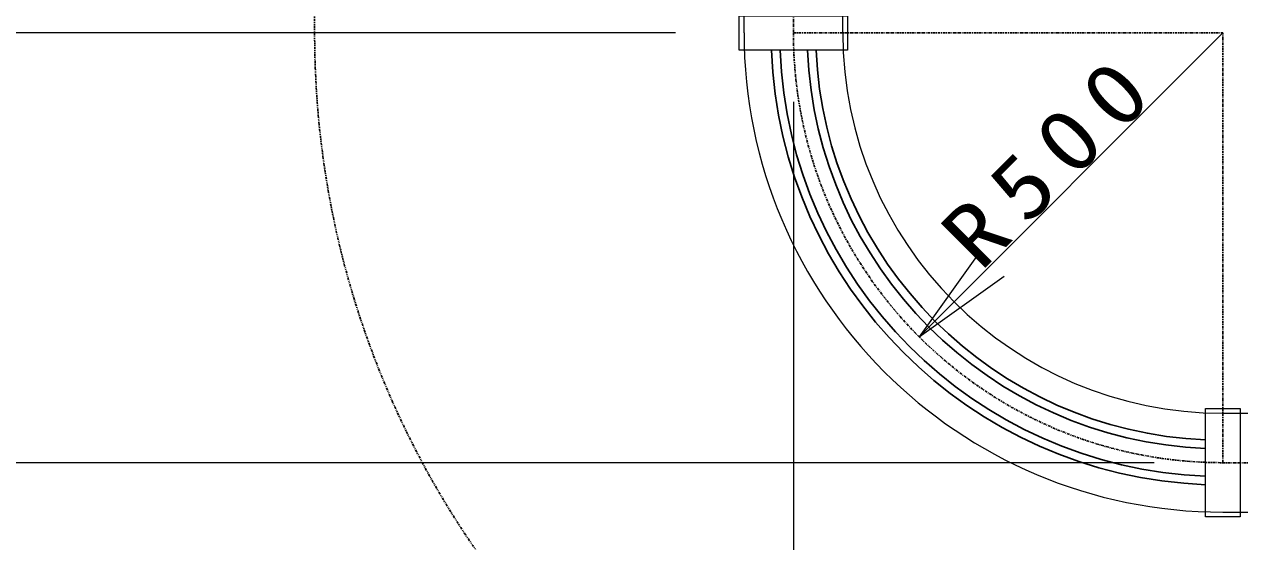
# Model space of a CAD drawing. Units: millimetres, scale not verified. Extents: x -15400 to 0, y 0 to 10680.
# Drawn here: x -13845 to -12430, y 5723 to 6325 of the extents above; entities that cross this region are included whole.
import ezdxf

# ---------------------------------------------------------------- set-up
doc = ezdxf.new("R2010")
doc.units = ezdxf.units.MM
doc.linetypes.add('USER2', pattern=[6, 3, -1, 1, -1])
doc.linetypes.add('USER3', pattern=[8, 3, -1, 1, -1, 1, -1])
doc.layers.add('線', color=2, linetype='Continuous', lineweight=25)
doc.layers.add('補助', color=2, linetype='Continuous', lineweight=50)
doc.styles.add('ＭＳ ゴシック', font='')
doc.styles.get('ＭＳ ゴシック').set_extended_font_data('MS Gothic')

# ---------------------------------------------------------------- blocks, each defined once
blk = doc.blocks.new('open_arrow')
at = {"color": 0, "linetype": 'Continuous', "lineweight": -2}
blk.add_lwpolyline([(7.5, 1.25), (0, 0), (7.5, -1.25)], dxfattribs=at)

msp = doc.modelspace()

# ---------------------------------------------------------------- linework, layer by layer
at = {"layer": '線', "color": 7, "lineweight": 13}
for p, q in [((-13007.107, 6315.393), (-13007.107, 7315.393)), ((-12892.107, 6315.393), (-12892.107, 7315.393)), ((-12449.607, 5872.893), (-10449.607, 5872.893)), ((-12449.607, 5757.893), (-10449.607, 5757.893))]:
    msp.add_line(p, q, dxfattribs=at)
at = {"layer": '線', "color": 20, "linetype": 'USER2'}
for p, q in [((-12949.607, 7315.393), (-12949.607, 6315.393)), ((-12949.607, 6315.393), (-12449.607, 6315.393)), ((-12449.607, 5815.393), (-12449.607, 6315.393)), ((-12449.607, 5815.393), (-10449.607, 5815.393))]:
    msp.add_line(p, q, dxfattribs=at)
at = {"layer": '線', "linetype": 'USER3'}
msp.add_line((-13507.107, 7291.964), (-13507.107, 6315.393), dxfattribs=at)
at = {"layer": '線', "color": 7, "lineweight": 13}
for points in [[(-13012.607, 6335.393), (-12886.607, 6335.393), (-12886.607, 6295.393), (-13012.607, 6295.393)], [(-12429.607, 5878.393), (-12429.607, 5752.393), (-12469.607, 5752.393), (-12469.607, 5878.393)]]:
    msp.add_lwpolyline(points, close=True, dxfattribs=at)
at = {"layer": '線', "linetype": 'USER3'}
msp.add_arc((-12449.607, 6315.393), 1057.5, 180, 270, dxfattribs=at)
at = {"layer": '線', "color": 7, "lineweight": 13}
for radius in [557.5, 442.5]:
    msp.add_arc((-12449.607, 6315.393), radius, 180, 270, dxfattribs=at)
at = {"layer": '線', "color": 20, "linetype": 'USER2'}
msp.add_arc((-12449.607, 6315.393), 500, 180, 270, dxfattribs=at)
at = {"layer": '線'}
for radius, start, end in [(526, 182.17907, 267.82093), (516, 182.22132, 267.77868), (484, 182.36827, 267.63173), (474, 182.41826, 267.58174)]:
    msp.add_arc((-12449.607, 6315.393), radius, start, end, dxfattribs=at)
at = {"layer": '補助', "lineweight": 13}
for p, q in [((-13087.107, 6315.393), (-14240, 6315.393)), ((-13087.107, 6315.393), (-14240, 6315.393)), ((-12449.607, 6315.393), (-12803.16, 5961.84)), ((-12949.607, 6235.393), (-12949.607, 4417.893)), ((-12949.607, 6235.393), (-12949.607, 4817.893)), ((-12529.607, 5815.393), (-14640, 5815.393)), ((-12529.607, 5815.393), (-14240, 5815.393))]:
    msp.add_line(p, q, dxfattribs=at)

# ---------------------------------------------------------------- block references
at = {"layer": '補助', "lineweight": 13, "xscale": 16, "yscale": 16, "rotation": 45}
msp.add_blockref('open_arrow', (-12803.16, 5961.84), dxfattribs=at)

# ---------------------------------------------------------------- texts
at = {"layer": '補助', "insert": (-12623.054, 6143.36), "char_height": 73.31, "attachment_point": 8, "rotation": 45, "style": 'ＭＳ ゴシック'}
msp.add_mtext('\\T1.33;\\W1.15;R500', dxfattribs=at)

doc.saveas('drawing.dxf')
